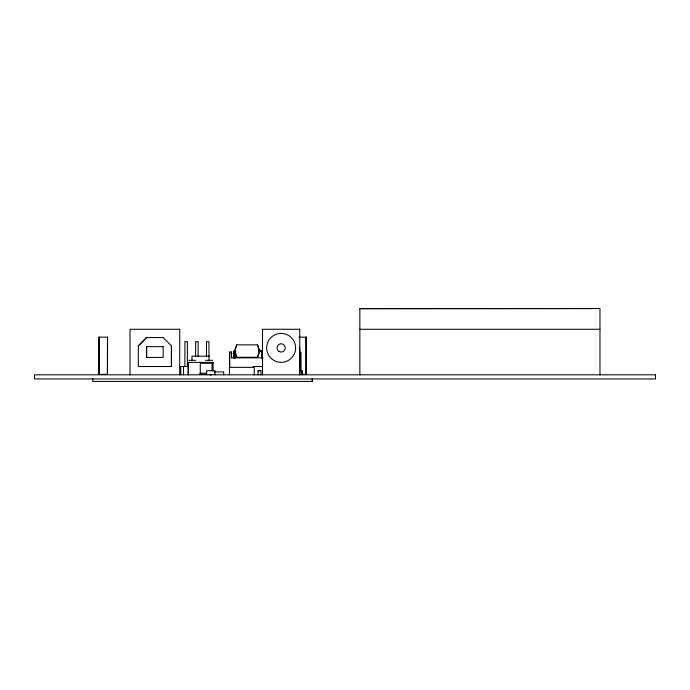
<?xml version="1.0" encoding="UTF-8"?>
<svg xmlns="http://www.w3.org/2000/svg" width="690" height="690" viewBox="0 0 690 690"><rect width="100%" height="100%" fill="white"/><g stroke="black" fill="none" stroke-linecap="round" stroke-linejoin="round"><path stroke-width="1.03" d="M234.712 351.072L236.644 344.862L257.629 344.862L259.725 351.072L257.629 357.282L236.644 357.282L234.712 351.072L236.817 344.862M257.465 357.282L259.552 351.072L257.465 344.862M163.125 337.548L171.465 345.828L171.465 366.528L138.285 366.528L138.345 345.828L146.565 337.548L163.185 337.548M138.345 345.828L146.625 337.548M359.852 308.732L591.692 308.568M299.779 329.268L262.502 329.268L262.502 374.808M359.852 329.268L599.972 329.268M298.882 337.151L306.3 337.151L306.3 374.411L301.987 374.411M171.405 345.828L171.405 366.528M163.185 346.656L146.565 346.656L146.565 357.42L163.185 357.42L163.125 346.656M258.621 350.486L262.545 350.486M258.595 351.314L262.545 351.314M233.953 351.9L236.04 351.9M299.512 352.452L301.038 352.452L301.038 370.668M209.372 356.178L191.993 356.178L191.993 360.318M263.011 357.834L231.366 357.834L231.366 352.038M188.862 360.318L195.71 360.318M205.473 360.318L212.667 360.318M188.275 362.388L188.275 374.808L188.249 362.388L213.115 362.388M253.014 366.528L262.528 366.528M299.632 370.668L301.987 370.668L301.987 374.808L301.944 370.668M258.112 370.961L261.01 370.547L258.112 370.547L258.112 374.808M214.331 371.91L223.672 371.91L223.646 374.808M206.155 373.221L199.953 373.221L199.953 374.463L206.155 374.463M107.58 374.411L99.084 374.411L99.084 337.151L107.58 337.151L107.476 374.411M235.161 351.96L236.817 357.282M599.972 374.808L599.972 308.568L359.852 308.568L359.852 374.808M312.51 378.594L312.51 381.432L92.771 381.432L92.771 378.594M312.19 378.594L312.19 381.432M306.222 337.151L306.205 374.411M306.127 337.151L306.127 374.411M299.822 374.808L299.822 352.038A18.673 18.665 0 0 0 299.417 346.975M299.762 329.268L299.762 374.808M262.39 350.486L262.407 358.559M261.726 351.314L261.717 358.559M261.674 351.314L261.648 358.559M261.562 351.314L261.57 358.559M260.967 370.961L260.967 374.808M254.274 374.808L254.248 367.356L229.408 367.356L229.408 374.808M234.911 358.11L234.859 351.9L234.773 358.11M234.048 351.072L234.1 358.11M233.953 351.072L233.945 358.11M231.53 357.834L231.53 352.038L229.529 352.038L229.529 367.563M229.701 352.038L229.701 367.563M214.926 374.808L214.935 370.668L206.646 370.668L206.655 374.808M213.089 362.388L213.063 370.668M212.054 371.229L212.089 363.285L200.281 363.285L200.307 373.221M211.545 374.808L209.889 374.808M208.967 360.318L208.975 341.688L206.483 341.688L206.483 356.178M198.125 356.178L198.125 341.688L195.632 341.688L195.632 356.178M188.482 374.808L188.482 366.528L180.746 366.528L180.746 374.808M187.378 366.528L187.378 341.688L184.894 341.688L184.894 366.528M183.514 366.528L183.514 374.808M179.685 374.808L179.762 329.268L130.005 329.268L130.005 374.808M146.625 346.656L146.625 357.42M107.468 337.151L107.364 374.411M99.3 337.151L99.3 374.411M99.196 337.151L99.188 374.411M655.5 374.808L34.5 374.808L34.5 378.948L655.5 378.948L655.5 374.808M272.317 359.395A14.49 14.49 0 0 0 295.501 349.787A14.49 14.49 0 0 0 275.586 334.512A14.49 14.49 0 0 0 272.317 359.395M279.071 351.486A4.14 4.14 0 0 0 285.281 347.898A4.14 4.14 0 0 0 279.071 344.31A4.14 4.14 0 0 0 279.071 351.486"/></g></svg>
